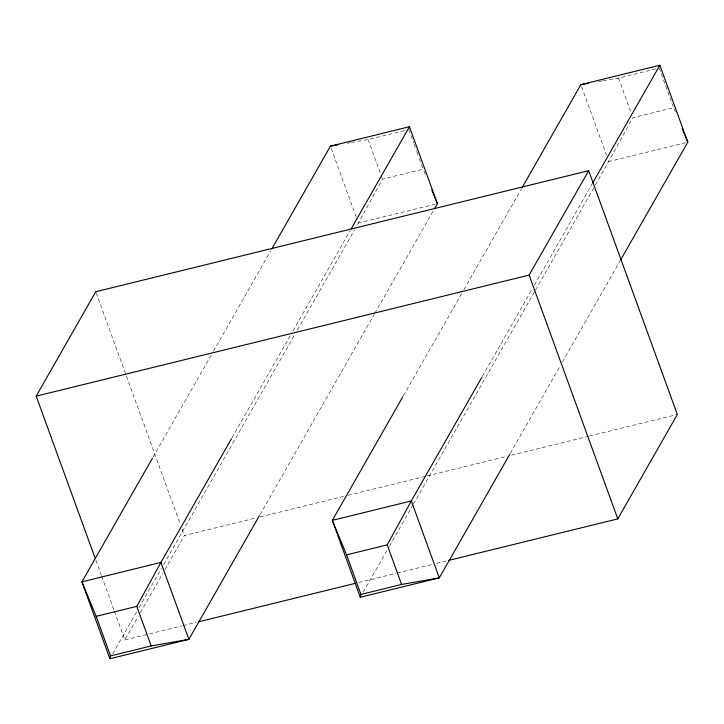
<?xml version="1.0" encoding="UTF-8"?>
<svg xmlns="http://www.w3.org/2000/svg" width="724" height="724" viewBox="0 0 724 724"><rect width="100%" height="100%" fill="white"/><g stroke="black" fill="none" stroke-linecap="round" stroke-linejoin="round"><path stroke-width="0.54" stroke-dasharray="3.62 2.71" d="M419.368 158.728L423.16 169.135L382.507 179.118L356.724 225.988M153.008 457.215L211.218 355.158M213.453 351.231L270.55 251.138M231.997 437.821L290.206 335.764M293.003 330.859L350.099 230.766M112.682 653.835L136.755 611.635M138.99 607.707L161.38 568.458M163.624 564.53L295.157 333.927M297.392 330.008L354.488 229.915M114.455 611.3L124.863 639.916L138.221 616.495M140.447 612.595L162.701 573.562M164.927 569.661L184.412 535.516L255.771 517.995M259.961 514.719L374.145 314.533M374.706 313.555L434.038 209.535M403.413 395.729L461.622 293.673M463.858 289.745L521.515 188.674M482.401 376.335L532.212 288.994M534.457 285.075L592.105 183.996M363.095 592.35L387.159 550.149M389.403 546.222L412.906 505.008M413.467 504.031L534.927 291.084M535.489 290.107L594.82 186.086M595.381 185.109L632.912 117.632L673.564 107.65M510.366 453.233L560.186 365.901M562.421 361.973L620.07 260.902M351.493 142.456L368.118 139.551L405.467 130.374M603.011 80.78L618.522 78.065L655.881 68.889M435.196 204.186L358.407 223.046L357.638 220.938M685.61 142.7L608.812 161.561L608.042 159.452M260.16 516.909L343.592 496.429M347.991 495.343L425.929 476.211M427.033 475.94L507.171 456.256M511.56 455.179L588.413 436.31M589.508 436.038L677.338 414.481M124.863 639.916L181.95 625.898M183.045 625.626L196.222 622.396M358.697 582.494L396.028 573.336M397.123 573.064L432.255 564.439M436.644 563.363L446.527 560.928M598.576 81.55L601.897 80.97M347.058 143.234L350.389 142.655M673.999 108.7L676.153 113.93M424.02 171.235L425.314 174.366M659.175 68.083L673.184 106.609M618.522 78.065L631.02 112.428M581.607 86.762L606.513 155.235M408.761 129.569L413.694 143.108M414.065 144.148L416.336 150.393M416.716 151.434L418.988 157.687M368.118 139.551L380.616 173.914M380.996 174.955L382.507 179.118M331.203 148.248L356.108 216.72M96.138 292.786L180.167 523.85M182.095 529.154L184.412 535.516M95.948 560.421L101.342 575.263M101.731 576.322L114.066 610.241"/><path stroke-width="1.09" d="M259.4 515.696L188.874 639.346L109.885 658.74L110.546 655.917L96.156 616.35L81.921 581.843L152.447 458.192M509.805 454.21L439.287 577.861L360.29 597.255L360.95 594.431L346.561 554.865L332.325 520.357L402.852 396.707M96.156 616.35L136.8 606.368L160.909 562.439L231.436 438.798M346.561 554.865L387.213 544.882L411.313 500.954L481.84 377.313M95.179 558.304L36.2 396.137L95.749 291.727L588.675 170.692L677.338 414.481L617.789 518.882L448.717 560.394M271.663 249.183L330.434 146.139L409.422 126.745L437.396 203.643L434.599 208.557M351.212 228.802L409.422 126.745M522.076 187.697L580.847 84.654L659.836 65.26L687.8 142.157L620.631 259.916M36.2 396.137L529.126 275.093L588.675 170.692M592.666 183.018L659.836 65.26M198.412 621.853L355.403 583.309M110.546 655.917L151.198 645.935L188.874 639.346L160.909 562.439L81.921 581.843L109.885 658.74M360.95 594.431L401.603 584.449L439.287 577.861L411.313 500.954L332.325 520.357L360.29 597.255M580.847 84.654L588.603 83.296M330.434 146.139L338.199 144.782M682.189 128.564L687.8 142.157M431.785 190.05L437.396 203.643M529.126 275.093L617.789 518.882M387.213 544.882L401.603 584.449M136.8 606.368L151.198 645.935"/></g></svg>
